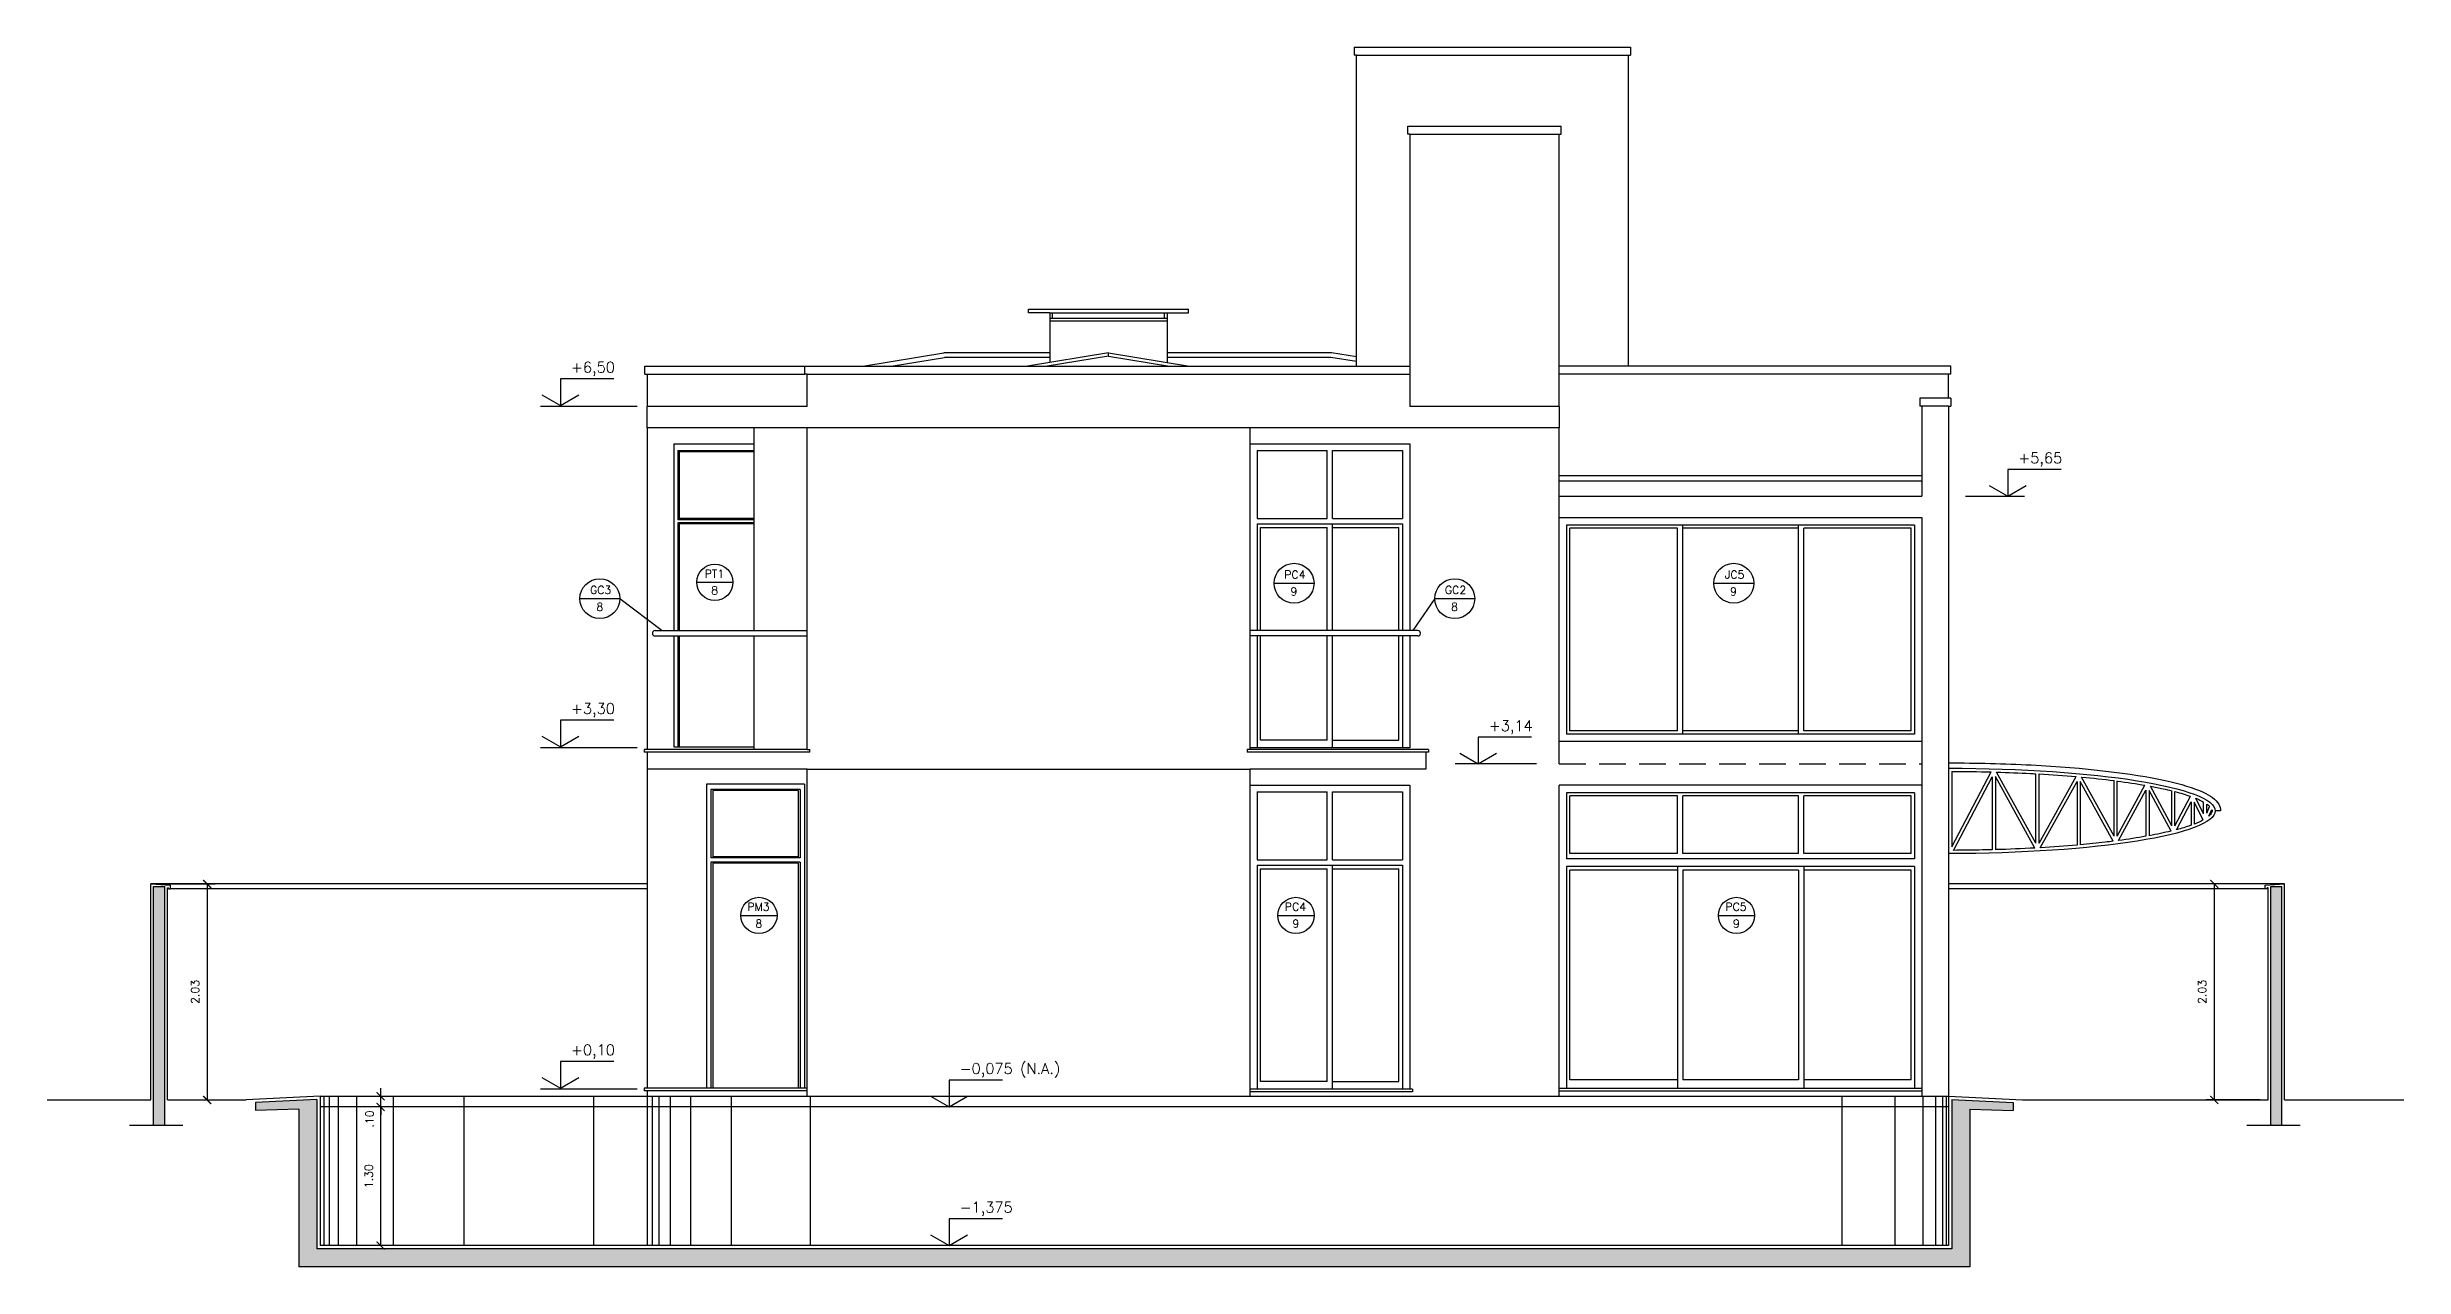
# Model space of a CAD drawing. Header units: millimetres. Extents: x 505 to 658, y 146 to 158.
# Drawn here: x 636.37 to 658.46, y 146.5 to 157.93 of the extents above; entities that cross this region are included whole.
import ezdxf

# ---------------------------------------------------------------- set-up
doc = ezdxf.new("R2010")
doc.units = ezdxf.units.MM
doc.linetypes.add('HIDDEN', pattern=[0.375, 0.25, -0.125])
for name, color, linetype in [('ALV', 5, 'Continuous'), ('CAIXN', 7, 'Continuous'), ('COTAS', 1, 'Continuous'), ('LPROJ', 7, 'HIDDEN'), ('LVISTA', 1, 'Continuous'), ('LVISTA01', 8, 'Continuous'), ('LVISTA02', 1, 'Continuous'), ('LVISTA025', 3, 'Continuous'), ('LVISTA03', 4, 'Continuous'), ('NOTAS', 2, 'Continuous'), ('REVEST', 2, 'Continuous'), ('SOLID', 8, 'Continuous')]:
    doc.layers.add(name, color=color, linetype=linetype)
doc.styles.add('60-50', font='romans.shx', dxfattribs={"height": 0.075})
doc.styles.add('80-50', font='romans.shx', dxfattribs={"height": 0.1})
doc.dimstyles.new('50', dxfattribs={"dimtxt": 0.1, "dimasz": 2.5, "dimexe": 1.25, "dimexo": 0.625, "dimgap": 0.075, "dimtad": 1, "dimzin": 0, "dimdsep": 46, "dimtxsty": '60-50', "dimcen": 2.5, "dimclrt": 3, "dimadec": 0, "dimazin": 0, "dimtfac": 1, "dimtmove": 0, "dimatfit": 3, "dimfxl": 1, "dimarcsym": 0})

# ---------------------------------------------------------------- blocks, each defined once
blk = doc.blocks.new('_ARCHTICK')
at = {"color": 0, "linetype": 'ByBlock', "const_width": 0.15}
blk.add_lwpolyline([(-0.5, -0.5), (0.5, 0.5)], dxfattribs=at)
blk = doc.blocks.new('*D50')
at = {"color": 0, "linetype": 'ByBlock'}
blk.add_line((647.052, 146.698), (647.052, 147.998), dxfattribs=at)
at = {"layer": 'DEFPOINTS', "color": 0, "linetype": 'ByBlock'}
for p in [(647.052, 147.998), (647.052, 147.998), (647.052, 146.698)]:
    blk.add_point(p, dxfattribs=at)
at = {"color": 0, "linetype": 'ByBlock', "xscale": 0.075, "yscale": 0.075, "zscale": 0.075}
for p, rotation in [((647.052, 147.998), 90), ((647.052, 146.698), 270)]:
    blk.add_blockref('_ARCHTICK', p, dxfattribs=dict(at, rotation=rotation))
at = {"color": 3, "linetype": 'ByBlock', "insert": (646.94, 147.348), "char_height": 0.075, "attachment_point": 5, "rotation": 90, "style": '60-50'}
blk.add_mtext('1.30', dxfattribs=at)
blk = doc.blocks.new('*D51')
at = {"color": 0, "linetype": 'ByBlock'}
for p, q in [((647.052, 148.098), (647.052, 148.173)), ((647.052, 147.998), (647.052, 148.098)), ((647.052, 147.998), (647.052, 147.923))]:
    blk.add_line(p, q, dxfattribs=at)
at = {"layer": 'DEFPOINTS', "color": 0, "linetype": 'ByBlock'}
for p in [(647.052, 148.098), (647.052, 148.098), (647.052, 147.998)]:
    blk.add_point(p, dxfattribs=at)
at = {"color": 0, "linetype": 'ByBlock', "xscale": 0.075, "yscale": 0.075, "zscale": 0.075}
for p, rotation in [((647.052, 148.098), 270), ((647.052, 147.998), 90)]:
    blk.add_blockref('_ARCHTICK', p, dxfattribs=dict(at, rotation=rotation))
at = {"color": 3, "linetype": 'ByBlock', "insert": (646.948, 147.884), "char_height": 0.075, "attachment_point": 5, "rotation": 90, "style": '60-50'}
blk.add_mtext('.10', dxfattribs=at)
blk = doc.blocks.new('*D52')
at = {"color": 0, "linetype": 'ByBlock'}
for p, q in [((637.418, 150.088), (637.945, 150.088)), ((637.87, 150.088), (637.87, 148.063)), ((637.572, 148.063), (637.945, 148.063))]:
    blk.add_line(p, q, dxfattribs=at)
at = {"layer": 'DEFPOINTS', "color": 0, "linetype": 'ByBlock'}
for p in [(637.343, 150.088), (637.497, 148.063), (637.87, 148.063)]:
    blk.add_point(p, dxfattribs=at)
at = {"color": 0, "linetype": 'ByBlock', "xscale": 0.075, "yscale": 0.075, "zscale": 0.075}
for p, rotation in [((637.87, 150.088), 90), ((637.87, 148.063), 270)]:
    blk.add_blockref('_ARCHTICK', p, dxfattribs=dict(at, rotation=rotation))
at = {"color": 3, "linetype": 'ByBlock', "insert": (637.757, 149.076), "char_height": 0.075, "attachment_point": 5, "rotation": 90, "style": '60-50'}
blk.add_mtext('2.03', dxfattribs=at)
blk = doc.blocks.new('*D53')
at = {"color": 0, "linetype": 'ByBlock'}
for p, q in [((657.268, 150.088), (656.608, 150.088)), ((656.683, 150.088), (656.683, 148.063)), ((657.114, 148.063), (656.608, 148.063))]:
    blk.add_line(p, q, dxfattribs=at)
at = {"layer": 'DEFPOINTS', "color": 0, "linetype": 'ByBlock'}
for p in [(657.343, 150.088), (656.683, 148.063), (657.189, 148.063)]:
    blk.add_point(p, dxfattribs=at)
at = {"color": 0, "linetype": 'ByBlock', "xscale": 0.075, "yscale": 0.075, "zscale": 0.075}
for p, rotation in [((656.683, 150.088), 90), ((656.683, 148.063), 270)]:
    blk.add_blockref('_ARCHTICK', p, dxfattribs=dict(at, rotation=rotation))
at = {"color": 3, "linetype": 'ByBlock', "insert": (656.57, 149.076), "char_height": 0.075, "attachment_point": 5, "rotation": 90, "style": '60-50'}
blk.add_mtext('2.03', dxfattribs=at)

msp = doc.modelspace()

# ---------------------------------------------------------------- hatches: boundary and pattern name
at = {"layer": 'SOLID'}
h = msp.add_hatch(color=256, dxfattribs=at)
h.paths.add_polyline_path([(637.368, 147.823), (637.472, 147.823), (637.472, 150.063), (637.368, 150.063)])
h.paths.add_polyline_path([(638.898, 148.067), (638.323, 148.038), (638.323, 147.963), (638.728, 147.978), (638.728, 146.498), (654.393, 146.498), (654.393, 147.978), (654.798, 147.963), (654.798, 148.038), (654.223, 148.067), (654.223, 146.668), (638.898, 146.668)])
h.paths.add_polyline_path([(657.318, 150.063), (657.214, 150.063), (657.214, 147.823), (657.318, 147.823)])

# ---------------------------------------------------------------- linework, layer by layer
at = {"layer": 'ALV'}
for p, q in [((637.368, 150.063), (637.472, 150.063)), ((637.368, 147.823), (637.368, 150.063)), ((637.472, 147.823), (637.472, 150.063)), ((657.214, 150.063), (657.318, 150.063)), ((657.214, 147.823), (657.214, 150.063)), ((657.318, 147.823), (657.318, 150.063)), ((638.898, 148.067), (638.323, 148.038)), ((638.323, 148.038), (638.323, 147.963)), ((638.898, 148.067), (638.898, 146.668)), ((654.223, 148.067), (654.798, 148.038)), ((654.223, 148.067), (654.223, 146.668)), ((654.798, 148.038), (654.798, 147.963)), ((638.728, 147.978), (638.323, 147.963)), ((638.728, 147.978), (638.728, 146.498)), ((654.393, 147.978), (654.798, 147.963)), ((654.393, 147.978), (654.393, 146.498)), ((654.393, 146.498), (638.728, 146.498)), ((654.223, 146.668), (638.898, 146.668))]:
    msp.add_line(p, q, dxfattribs=at)
at = {"layer": 'CAIXN', "color": 8, "ltscale": 0.5}
for p, q in [((642.459, 152.916), (642.799, 152.916)), ((647.871, 152.907), (648.245, 152.907)), ((651.993, 152.907), (652.367, 152.907)), ((641.364, 152.763), (641.738, 152.763)), ((641.738, 152.763), (642.134, 152.463)), ((649.377, 152.763), (649.17, 152.463)), ((649.377, 152.763), (649.751, 152.763)), ((642.872, 149.793), (643.212, 149.793)), ((647.906, 149.793), (648.246, 149.793)), ((652.035, 149.793), (652.375, 149.793))]:
    msp.add_line(p, q, dxfattribs=at)
for centre, radius in [((642.629, 152.916), 0.17), ((648.058, 152.907), 0.187), ((652.18, 152.907), 0.187), ((641.551, 152.763), 0.187), ((649.564, 152.763), 0.187), ((643.042, 149.793), 0.17), ((648.076, 149.793), 0.17), ((652.205, 149.793), 0.17)]:
    msp.add_circle(centre, radius, dxfattribs=at)
at = {"layer": 'LPROJ'}
for q in [(650.543, 151.423), (653.943, 151.213)]:
    msp.add_line((650.543, 151.213), q, dxfattribs=at)
at = {"layer": 'LVISTA'}
for p, q in [((645.768, 155.443), (646.868, 155.443)), ((645.768, 155.393), (646.868, 155.393)), ((645.768, 155.368), (646.868, 155.368)), ((645.793, 155.393), (645.793, 155.443)), ((646.843, 155.393), (646.843, 155.443)), ((646.318, 155.036), (645.745, 154.943)), ((646.318, 155.036), (646.318, 155.067)), ((646.318, 155.036), (646.891, 154.943))]:
    msp.add_line(p, q, dxfattribs=at)
at = {"layer": 'LVISTA', "color": 6}
for p, q in [((643.473, 154.943), (649.143, 154.943)), ((643.473, 154.868), (643.473, 154.943)), ((643.493, 154.868), (643.473, 154.868)), ((643.493, 154.563), (643.493, 154.868)), ((649.143, 154.943), (649.143, 154.563)), ((654.213, 154.643), (653.923, 154.643)), ((653.923, 154.643), (653.923, 154.568)), ((654.213, 154.643), (654.213, 154.568)), ((641.993, 154.363), (641.993, 154.563)), ((643.493, 154.563), (641.993, 154.563)), ((650.543, 154.563), (649.143, 154.563)), ((650.543, 154.563), (650.543, 154.363)), ((653.943, 154.568), (653.923, 154.568)), ((653.943, 154.568), (653.943, 153.723)), ((654.193, 154.568), (654.213, 154.568)), ((654.193, 154.568), (654.193, 148.098)), ((643.493, 154.363), (641.993, 154.363)), ((643.493, 151.348), (643.493, 154.363)), ((647.643, 154.363), (647.643, 151.348)), ((650.543, 154.363), (647.643, 154.363)), ((650.543, 153.723), (653.943, 153.723)), ((650.543, 153.523), (650.543, 153.723)), ((650.543, 153.523), (653.943, 153.523)), ((653.943, 153.523), (653.943, 148.098)), ((643.493, 151.348), (641.968, 151.348)), ((641.968, 151.348), (641.968, 151.323)), ((641.993, 151.323), (641.968, 151.323)), ((641.993, 151.323), (641.993, 151.163)), ((649.318, 151.348), (647.643, 151.348)), ((649.293, 151.323), (649.293, 151.163)), ((649.318, 151.323), (649.293, 151.323)), ((649.318, 151.348), (649.318, 151.323)), ((643.493, 151.163), (641.993, 151.163)), ((643.493, 148.098), (643.493, 151.163)), ((647.643, 151.163), (647.643, 148.098)), ((649.293, 151.163), (647.643, 151.163))]:
    msp.add_line(p, q, dxfattribs=at)
at = {"layer": 'LVISTA01'}
for p, q in [((648.623, 157.933), (651.213, 157.933)), ((648.623, 157.933), (648.623, 157.858)), ((648.643, 157.858), (648.623, 157.858)), ((648.643, 154.943), (648.643, 157.858)), ((648.643, 157.858), (651.193, 157.858)), ((651.193, 154.943), (651.193, 157.858)), ((651.193, 157.858), (651.213, 157.858)), ((651.213, 157.933), (651.213, 157.858)), ((641.973, 154.943), (643.473, 154.943)), ((641.973, 154.868), (641.973, 154.943)), ((641.973, 154.868), (643.473, 154.868)), ((641.993, 154.868), (641.993, 154.563)), ((644.017, 154.943), (644.776, 155.067)), ((644.282, 154.943), (644.78, 155.024)), ((645.768, 155.067), (644.776, 155.067)), ((645.768, 155.024), (644.78, 155.024)), ((648.408, 155.067), (646.868, 155.067)), ((648.404, 155.024), (646.868, 155.024)), ((648.643, 154.985), (648.404, 155.024)), ((648.643, 155.029), (648.408, 155.067)), ((654.213, 154.943), (650.543, 154.943)), ((654.213, 154.868), (650.543, 154.868)), ((654.193, 154.643), (654.193, 154.868)), ((654.213, 154.868), (654.213, 154.943)), ((641.993, 154.363), (641.993, 151.348)), ((642.243, 154.213), (642.243, 152.463)), ((642.243, 154.213), (642.993, 154.213)), ((647.643, 154.213), (649.143, 154.213)), ((649.143, 154.213), (649.143, 152.463)), ((642.283, 154.153), (642.283, 153.503)), ((642.283, 154.153), (642.993, 154.153)), ((642.293, 154.143), (642.293, 153.513)), ((642.293, 154.143), (642.993, 154.143)), ((647.713, 154.153), (647.713, 153.513)), ((647.713, 154.153), (648.368, 154.153)), ((648.368, 153.513), (648.368, 154.153)), ((648.418, 153.513), (648.418, 154.153)), ((648.418, 154.153), (649.073, 154.153)), ((649.073, 154.153), (649.073, 153.513)), ((642.993, 153.503), (642.283, 153.503)), ((642.283, 153.473), (642.283, 152.463)), ((642.993, 153.473), (642.283, 153.473)), ((642.993, 153.513), (642.293, 153.513)), ((642.993, 153.463), (642.293, 153.463)), ((642.293, 153.463), (642.293, 152.463)), ((647.713, 153.513), (648.368, 153.513)), ((647.713, 153.463), (649.073, 153.463)), ((647.713, 153.463), (647.713, 152.463)), ((647.745, 153.431), (648.368, 153.431)), ((647.745, 152.463), (647.745, 153.431)), ((648.368, 152.463), (648.368, 153.431)), ((648.418, 153.513), (649.073, 153.513)), ((648.418, 152.463), (648.418, 153.463)), ((648.418, 153.431), (649.04, 153.431)), ((649.04, 152.463), (649.04, 153.431)), ((649.073, 153.463), (649.073, 152.463)), ((642.243, 152.413), (642.243, 151.373)), ((642.283, 152.413), (642.283, 151.373)), ((642.293, 152.413), (642.293, 151.373)), ((647.713, 152.413), (647.713, 151.363)), ((647.745, 151.436), (647.745, 152.413)), ((648.368, 151.436), (648.368, 152.413)), ((648.418, 151.363), (648.418, 152.413)), ((649.04, 151.436), (649.04, 152.413)), ((649.073, 152.413), (649.073, 151.363)), ((649.143, 152.413), (649.143, 151.363)), ((642.243, 151.373), (642.993, 151.373)), ((649.143, 151.363), (647.643, 151.363)), ((648.368, 151.436), (647.745, 151.436)), ((648.418, 151.436), (649.04, 151.436)), ((641.993, 151.163), (641.993, 148.173)), ((654.223, 151.143), (654.223, 150.435)), ((654.223, 150.435), (654.592, 151.138)), ((655.012, 150.469), (654.643, 151.137)), ((655.012, 150.469), (655.012, 151.121)), ((655.042, 150.47), (655.042, 151.12)), ((642.55, 151.023), (642.55, 148.173)), ((643.47, 151.023), (642.55, 151.023)), ((642.59, 150.973), (642.59, 150.333)), ((643.43, 150.973), (642.59, 150.973)), ((642.61, 150.963), (642.61, 150.343)), ((643.41, 150.963), (642.61, 150.963)), ((643.41, 150.963), (643.41, 150.343)), ((643.43, 150.973), (643.43, 150.333)), ((643.47, 151.023), (643.47, 148.173)), ((647.643, 151.013), (649.143, 151.013)), ((647.713, 150.953), (647.713, 150.313)), ((647.713, 150.953), (648.368, 150.953)), ((648.368, 150.313), (648.368, 150.953)), ((648.418, 150.313), (648.418, 150.953)), ((648.418, 150.953), (649.073, 150.953)), ((649.073, 150.953), (649.073, 150.313)), ((649.143, 151.013), (649.143, 148.163)), ((654.24, 150.403), (654.602, 151.092)), ((654.602, 151.092), (654.602, 150.409)), ((654.632, 151.094), (654.632, 150.409)), ((655.002, 150.425), (654.632, 151.094)), ((655.042, 150.47), (655.388, 151.094)), ((655.053, 150.428), (655.397, 151.049)), ((655.397, 151.049), (655.397, 150.453)), ((655.427, 151.049), (655.427, 150.456)), ((655.735, 150.489), (655.427, 151.049)), ((655.744, 150.535), (655.439, 151.09)), ((655.744, 150.535), (655.744, 151.057)), ((655.774, 150.536), (655.774, 151.055)), ((655.774, 150.536), (656.034, 151.013)), ((655.786, 150.495), (656.042, 150.966)), ((656.042, 150.966), (656.042, 150.535)), ((656.072, 150.965), (656.072, 150.54)), ((656.278, 150.584), (656.072, 150.965)), ((656.285, 150.633), (656.085, 151.004)), ((656.285, 150.633), (656.285, 150.961)), ((656.315, 150.634), (656.315, 150.954)), ((656.315, 150.634), (656.46, 150.91)), ((656.583, 150.746), (656.512, 150.891)), ((656.329, 150.597), (656.466, 150.858)), ((656.466, 150.858), (656.466, 150.639)), ((656.496, 150.854), (656.496, 150.65)), ((656.579, 150.688), (656.496, 150.854)), ((656.583, 150.746), (656.583, 150.856)), ((656.613, 150.753), (656.613, 150.837)), ((656.613, 150.753), (656.64, 150.815)), ((656.634, 150.725), (656.661, 150.787)), ((656.742, 150.773), (656.693, 150.773)), ((643.43, 150.333), (642.59, 150.333)), ((643.43, 150.293), (642.59, 150.293)), ((642.59, 150.293), (642.59, 148.173)), ((643.41, 150.343), (642.61, 150.343)), ((643.41, 150.283), (642.61, 150.283)), ((642.61, 150.283), (642.61, 148.173)), ((643.41, 150.283), (643.41, 148.173)), ((643.43, 150.293), (643.43, 148.173)), ((647.713, 150.313), (648.368, 150.313)), ((647.713, 150.263), (649.073, 150.263)), ((647.713, 150.263), (647.713, 148.163)), ((647.745, 150.231), (648.368, 150.231)), ((647.745, 148.236), (647.745, 150.231)), ((648.368, 148.236), (648.368, 150.231)), ((648.418, 150.313), (649.073, 150.313)), ((648.418, 148.163), (648.418, 150.263)), ((648.418, 150.231), (649.04, 150.231)), ((649.04, 148.236), (649.04, 150.231)), ((649.073, 150.263), (649.073, 148.163)), ((641.993, 150.088), (637.343, 150.088)), ((641.993, 150.043), (637.527, 150.043)), ((657.343, 150.088), (654.193, 150.088)), ((657.159, 150.043), (654.193, 150.043)), ((648.368, 148.236), (647.745, 148.236)), ((648.418, 148.236), (649.04, 148.236)), ((638.965, 148.098), (638.965, 146.698)), ((639.013, 148.098), (639.013, 146.698)), ((639.099, 148.098), (639.099, 146.698)), ((639.271, 148.098), (639.271, 146.698)), ((639.614, 148.098), (639.614, 146.698)), ((640.275, 148.098), (640.275, 146.698)), ((641.493, 148.098), (641.493, 146.698)), ((643.493, 148.173), (641.968, 148.173)), ((641.968, 148.173), (641.968, 148.148)), ((641.993, 148.148), (641.968, 148.148)), ((643.493, 148.148), (641.993, 148.148)), ((641.993, 148.148), (641.993, 148.098)), ((642.041, 148.098), (642.041, 146.698)), ((642.104, 148.098), (642.104, 146.698)), ((642.21, 148.098), (642.21, 146.698)), ((642.401, 148.098), (642.401, 146.698)), ((642.781, 148.098), (642.781, 146.698)), ((643.522, 148.098), (643.522, 146.698)), ((649.168, 148.163), (647.643, 148.163)), ((649.168, 148.138), (647.643, 148.138)), ((649.168, 148.163), (649.168, 148.138)), ((653.193, 148.098), (653.193, 146.698)), ((653.689, 148.098), (653.689, 146.698)), ((653.953, 148.098), (653.953, 146.698)), ((654.072, 148.098), (654.072, 146.698)), ((654.136, 148.098), (654.136, 146.698)), ((654.172, 148.098), (654.172, 146.698))]:
    msp.add_line(p, q, dxfattribs=at)
at = {"layer": 'LVISTA01', "extrusion": (0, 0, -1)}
msp.add_ellipse((654.193, 150.773), major_axis=(-2.5, 0), ratio=0.16, start_param=7.853982, end_param=10.995574, dxfattribs=at)
at = {"layer": 'LVISTA01'}
for points, knots in [([(654.193, 151.223), (654.455, 151.223), (654.717, 151.217), (655.466, 151.178), (655.911, 151.126), (656.373, 151.025), (656.492, 150.989), (656.647, 150.916), (656.697, 150.883), (656.736, 150.817), (656.742, 150.795), (656.742, 150.773)], [7.853982, 7.853982, 7.853982, 7.853982, 8.167529, 8.167529, 8.794622, 8.794622, 9.094459, 9.094459, 9.330966, 9.330966, 9.424472, 9.424472, 9.424472, 9.424472]), ([(654.643, 151.137), (654.75, 151.134), (654.857, 151.129), (654.978, 151.123), (654.995, 151.122), (655.012, 151.121)], [8.0352234, 8.0352234, 8.0352234, 8.0352234, 8.1667529, 8.1667529, 8.1886436, 8.1886436, 8.1886436, 8.1886436]), ([(656.085, 151.004), (656.126, 150.996), (656.166, 150.989), (656.232, 150.974), (656.259, 150.968), (656.285, 150.961)], [8.7160455, 8.7160455, 8.7160455, 8.7160455, 8.7922953, 8.7922953, 8.8506807, 8.8506807, 8.8506807, 8.8506807]), ([(656.512, 150.891), (656.53, 150.883), (656.546, 150.876), (656.569, 150.864), (656.576, 150.86), (656.583, 150.856)], [9.0537869, 9.0537869, 9.0537869, 9.0537869, 9.11568731, 9.11568731, 9.14841449, 9.14841449, 9.14841449, 9.14841449]), ([(656.661, 150.787), (656.664, 150.771), (656.663, 150.764), (656.654, 150.746), (656.646, 150.736), (656.634, 150.725)], [9.4015321, 9.4015321, 9.4015321, 9.4015321, 9.5058147, 9.5058147, 9.6015309, 9.6015309, 9.6015309, 9.6015309]), ([(655.735, 150.489), (655.711, 150.486), (655.686, 150.483), (655.586, 150.471), (655.508, 150.463), (655.427, 150.456)], [10.3289975, 10.3289975, 10.3289975, 10.3289975, 10.3660985, 10.3660985, 10.4781053, 10.4781053, 10.4781053, 10.4781053]), ([(656.466, 150.639), (656.463, 150.638), (656.461, 150.637), (656.42, 150.622), (656.377, 150.609), (656.329, 150.597)], [9.8444373, 9.8444373, 9.8444373, 9.8444373, 9.8518289, 9.8518289, 9.9650797, 9.9650797, 9.9650797, 9.9650797]), ([(654.602, 150.409), (654.561, 150.408), (654.521, 150.407), (654.4, 150.404), (654.32, 150.404), (654.24, 150.403)], [10.8309529, 10.8309529, 10.8309529, 10.8309529, 10.880368, 10.880368, 10.9767189, 10.9767189, 10.9767189, 10.9767189])]:
    msp.add_open_spline(points, degree=3, knots=knots, dxfattribs=at)
for points in [[(654.223, 151.143), (654.347, 151.143), (654.47, 151.141), (654.592, 151.138)], [(655.042, 151.119), (655.161, 151.113), (655.277, 151.104), (655.388, 151.094)], [(655.439, 151.09), (655.545, 151.08), (655.647, 151.069), (655.744, 151.057)], [(655.774, 151.053), (655.866, 151.041), (655.954, 151.027), (656.034, 151.013)], [(656.315, 150.954), (656.369, 150.94), (656.417, 150.925), (656.46, 150.91)], [(656.579, 150.688), (656.556, 150.675), (656.528, 150.662), (656.496, 150.65)], [(656.613, 150.837), (656.624, 150.83), (656.633, 150.822), (656.64, 150.815)], [(655.397, 150.453), (655.287, 150.443), (655.172, 150.435), (655.053, 150.428)], [(656.042, 150.535), (655.963, 150.521), (655.877, 150.507), (655.786, 150.495)], [(656.278, 150.584), (656.216, 150.568), (656.147, 150.554), (656.072, 150.54)], [(655.002, 150.425), (654.882, 150.418), (654.758, 150.413), (654.632, 150.41)]]:
    msp.add_open_spline(points, degree=3, dxfattribs=at)
at = {"layer": 'LVISTA02'}
for p, q in [((649.143, 157.118), (650.543, 157.118)), ((643.493, 154.868), (649.143, 154.868)), ((654.193, 154.568), (653.943, 154.568)), ((647.643, 154.363), (643.493, 154.363)), ((653.943, 153.863), (650.543, 153.863)), ((650.613, 153.453), (650.613, 151.493)), ((653.873, 153.453), (650.613, 153.453)), ((650.643, 151.523), (650.643, 153.423)), ((651.651, 153.423), (650.643, 153.423)), ((651.651, 151.523), (651.651, 153.423)), ((651.701, 151.493), (651.701, 153.453)), ((652.785, 153.423), (651.701, 153.423)), ((652.785, 151.493), (652.785, 153.453)), ((653.843, 153.423), (652.835, 153.423)), ((652.835, 151.523), (652.835, 153.423)), ((653.843, 151.523), (653.843, 153.423)), ((653.873, 153.453), (653.873, 151.493)), ((643.518, 151.323), (641.993, 151.323)), ((643.493, 151.348), (643.518, 151.348)), ((643.518, 151.323), (643.518, 151.348)), ((647.618, 151.348), (647.618, 151.323)), ((647.643, 151.348), (647.618, 151.348)), ((649.293, 151.323), (647.618, 151.323)), ((653.873, 151.493), (650.613, 151.493)), ((651.651, 151.523), (650.643, 151.523)), ((652.785, 151.523), (651.701, 151.523)), ((653.843, 151.523), (652.835, 151.523)), ((643.493, 151.163), (647.643, 151.163)), ((650.613, 150.943), (650.613, 150.323)), ((653.873, 150.943), (650.613, 150.943)), ((650.643, 150.373), (650.643, 150.913)), ((651.651, 150.913), (650.643, 150.913)), ((651.651, 150.373), (651.651, 150.913)), ((651.701, 150.373), (651.701, 150.913)), ((652.785, 150.913), (651.701, 150.913)), ((652.785, 150.373), (652.785, 150.913)), ((652.835, 150.373), (652.835, 150.913)), ((653.843, 150.913), (652.835, 150.913)), ((653.843, 150.373), (653.843, 150.913)), ((653.873, 150.943), (653.873, 150.323)), ((653.873, 150.323), (650.613, 150.323)), ((650.613, 150.253), (650.613, 148.173)), ((653.873, 150.253), (650.613, 150.253)), ((651.651, 150.373), (650.643, 150.373)), ((650.643, 148.253), (650.643, 150.217)), ((651.651, 150.217), (650.643, 150.217)), ((651.651, 150.253), (651.651, 148.181)), ((652.785, 150.373), (651.701, 150.373)), ((651.701, 150.217), (651.701, 148.253)), ((652.785, 150.217), (651.701, 150.217)), ((652.785, 150.217), (652.785, 148.253)), ((653.843, 150.373), (652.835, 150.373)), ((652.835, 150.253), (652.835, 148.181)), ((653.843, 150.217), (652.835, 150.217)), ((653.843, 148.253), (653.843, 150.217)), ((653.873, 150.253), (653.873, 148.173)), ((651.651, 148.253), (650.643, 148.253)), ((652.785, 148.253), (651.701, 148.253)), ((653.843, 148.253), (652.835, 148.253)), ((641.993, 148.098), (641.993, 146.698)), ((650.543, 148.173), (653.943, 148.173)), ((650.543, 148.148), (653.943, 148.148))]:
    msp.add_line(p, q, dxfattribs=at)
at = {"layer": 'LVISTA02', "color": 2}
for p, q in [((645.568, 155.478), (647.068, 155.478)), ((645.568, 155.443), (645.568, 155.478)), ((645.768, 155.443), (645.568, 155.443)), ((645.768, 155.443), (645.768, 154.977)), ((646.868, 155.443), (646.868, 154.977)), ((646.868, 155.443), (647.068, 155.443)), ((647.068, 155.443), (647.068, 155.478)), ((642.993, 154.363), (642.993, 152.463)), ((642.993, 152.413), (642.993, 151.348)), ((654.193, 147.998), (638.928, 147.998))]:
    msp.add_line(p, q, dxfattribs=at)
at = {"layer": 'LVISTA02', "color": 5}
for q in [(645.558, 154.943), (647.078, 154.943)]:
    msp.add_line((646.318, 155.067), q, dxfattribs=at)
at = {"layer": 'LVISTA02', "color": 3}
msp.add_line((653.943, 153.913), (650.543, 153.913), dxfattribs=at)
at = {"layer": 'LVISTA025'}
for p, q in [((642.068, 152.463), (643.493, 152.463)), ((649.218, 152.463), (647.643, 152.463)), ((642.068, 152.413), (643.493, 152.413)), ((649.218, 152.413), (647.643, 152.413))]:
    msp.add_line(p, q, dxfattribs=at)
at = {"layer": 'LVISTA025', "color": 1}
msp.add_line((638.928, 148.098), (654.193, 148.098), dxfattribs=at)
at = {"layer": 'LVISTA025'}
for centre, start, end in [((642.068, 152.438), 90, 270), ((649.218, 152.438), 270, 90)]:
    msp.add_arc(centre, 0.025, start, end, dxfattribs=at)
at = {"layer": 'LVISTA03', "color": 5}
for p, q in [((649.123, 157.193), (650.563, 157.193)), ((649.123, 157.118), (649.123, 157.193)), ((649.143, 157.118), (649.123, 157.118)), ((649.143, 157.118), (649.143, 154.943)), ((650.543, 154.563), (650.543, 157.118)), ((650.543, 157.118), (650.563, 157.118)), ((650.563, 157.118), (650.563, 157.193)), ((650.543, 153.723), (650.543, 154.363)), ((650.543, 151.423), (650.543, 153.523)), ((653.943, 151.423), (650.543, 151.423)), ((650.543, 148.098), (650.543, 151.013)), ((653.943, 151.013), (650.543, 151.013))]:
    msp.add_line(p, q, dxfattribs=at)
at = {"layer": 'NOTAS', "color": 1}
for p, q in [((641.9, 154.563), (640.995, 154.563)), ((654.353, 153.723), (654.904, 153.723)), ((641.9, 151.363), (640.995, 151.363)), ((650.331, 151.213), (649.569, 151.213)), ((641.9, 148.163), (640.995, 148.163))]:
    msp.add_line(p, q, dxfattribs=at)
at = {"layer": 'NOTAS'}
for p, q in [((637.643, 147.823), (637.142, 147.823)), ((657.489, 147.823), (656.988, 147.823))]:
    msp.add_line(p, q, dxfattribs=at)
at = {"layer": 'NOTAS', "color": 3}
for points in [[(641.008, 154.673), (641.181, 154.573), (641.354, 154.673)], [(654.574, 153.823), (654.747, 153.723), (654.92, 153.823)], [(641.008, 151.473), (641.181, 151.373), (641.354, 151.473)], [(649.611, 151.313), (649.784, 151.213), (649.957, 151.313)], [(641.008, 148.273), (641.181, 148.173), (641.354, 148.273)], [(644.651, 148.098), (644.824, 147.998), (644.997, 148.098)], [(644.651, 146.798), (644.824, 146.698), (644.997, 146.798)]]:
    msp.add_lwpolyline(points, dxfattribs=at)
at = {"layer": 'NOTAS'}
for points in [[(641.681, 154.823), (641.181, 154.823), (641.181, 154.573)], [(655.247, 153.973), (654.747, 153.973), (654.747, 153.723)], [(641.681, 151.623), (641.181, 151.623), (641.181, 151.373)], [(650.284, 151.463), (649.784, 151.463), (649.784, 151.213)], [(641.681, 148.423), (641.181, 148.423), (641.181, 148.173)], [(645.324, 148.248), (644.824, 148.248), (644.824, 147.998)], [(645.324, 146.948), (644.824, 146.948), (644.824, 146.698)]]:
    msp.add_lwpolyline(points, dxfattribs=at)
at = {"layer": 'REVEST'}
for p, q in [((637.343, 148.063), (637.343, 150.088)), ((637.343, 150.088), (637.527, 150.078)), ((637.497, 148.063), (637.497, 150.053)), ((637.497, 150.053), (637.507, 150.053)), ((637.507, 150.043), (637.507, 150.053)), ((637.507, 150.043), (637.527, 150.043)), ((637.527, 150.043), (637.527, 150.078)), ((657.159, 150.078), (657.343, 150.088)), ((657.159, 150.043), (657.159, 150.078)), ((657.179, 150.043), (657.159, 150.043)), ((657.179, 150.043), (657.179, 150.053)), ((657.189, 150.053), (657.179, 150.053)), ((657.189, 148.063), (657.189, 150.053)), ((657.343, 148.063), (657.343, 150.088)), ((636.37, 148.063), (637.343, 148.063)), ((637.497, 148.063), (638.236, 148.063)), ((638.928, 148.098), (638.236, 148.063)), ((638.928, 148.098), (638.928, 146.698)), ((654.193, 148.098), (654.193, 146.698)), ((654.193, 148.098), (654.886, 148.063)), ((654.886, 148.063), (657.189, 148.063)), ((657.343, 148.063), (658.461, 148.063)), ((654.193, 146.698), (638.928, 146.698))]:
    msp.add_line(p, q, dxfattribs=at)

# ---------------------------------------------------------------- texts
at = {"layer": 'CAIXN', "color": 2, "ltscale": 0.5, "char_height": 0.075, "attachment_point": 5, "style": '60-50'}
for s, insert in [('GC3', (641.559, 152.844)), ('PT1', (642.625, 152.997)), ('8', (642.627, 152.84)), ('PC4', (648.066, 152.988)), ('9', (648.057, 152.83)), ('GC2', (649.572, 152.844)), ('JC5', (652.188, 152.988)), ('9', (652.178, 152.83)), ('8', (641.55, 152.686)), ('8', (649.562, 152.686)), ('PM3', (643.038, 149.874)), ('PC4', (648.071, 149.874)), ('PC5', (652.201, 149.874)), ('8', (643.041, 149.716)), ('9', (648.074, 149.716)), ('9', (652.204, 149.716))]:
    msp.add_mtext(s, dxfattribs=dict(at, insert=insert))
at = {"layer": 'NOTAS', "color": 3, "style": '80-50'}
for s, p in [('+6,50', (641.281, 154.882)), ('+5,65', (654.847, 154.032)), ('+3,30', (641.281, 151.682)), ('+3,14', (649.884, 151.522)), ('+0,10', (641.281, 148.482)), ('-0,075 (N.A.)', (644.924, 148.307)), ('-1,375', (644.924, 147.007))]:
    msp.add_text(s, height=0.1, dxfattribs=at).set_placement(p)

# ---------------------------------------------------------------- dimensions: what is measured, and where the dimension line sits
at = {"layer": 'COTAS'}
for base, p1, p2, picture, middle in [((637.869874775, 148.063293993), (637.342990028, 150.088293993), (637.496719731, 148.063293993), '*D52', (637.757374775, 149.075793993)), ((656.682736156, 148.063293993), (657.342990028, 150.088293993), (657.189260324, 148.063293993), '*D53', (656.570236156, 149.075793993))]:
    dim = msp.add_linear_dim(base=base, p1=p1, p2=p2, angle=90, dimstyle='50', override={"dimasz": 0.075, "dimexe": 0.075, "dimexo": 0.075, "dimzin": 4, "dimblk1": 'ARCHTICK', "dimblk2": 'ARCHTICK', "dimsah": 1, "dimtofl": 0, "dimtmove": 2}, dxfattribs=at)
    dim.commit()
    dim.dimension.update_dxf_attribs({"geometry": picture, "text_midpoint": middle})
dim = msp.add_linear_dim(base=(639.497, 147.998), p1=(639.497, 146.698), p2=(639.497, 147.998), angle=90, dimstyle='50', override={"dimasz": 0.075, "dimexe": 0.075, "dimexo": 0.075, "dimzin": 4, "dimblk1": 'ARCHTICK', "dimblk2": 'ARCHTICK', "dimsah": 1, "dimtofl": 0, "dimtmove": 2}, dxfattribs=at)
dim.commit()
dim.dimension.update_dxf_attribs({"geometry": '*D50', "text_midpoint": (639.384, 147.348), "insert": (-7.555, 0)})
dim = msp.add_linear_dim(base=(639.497, 148.098), p1=(639.497, 147.998), p2=(639.497, 148.098), angle=90, dimstyle='50', override={"dimasz": 0.075, "dimexe": 0.075, "dimexo": 0.075, "dimzin": 4, "dimblk1": 'ARCHTICK', "dimblk2": 'ARCHTICK', "dimsah": 1, "dimse1": 1, "dimtofl": 0, "dimtmove": 2}, dxfattribs=at)
dim.commit()
dim.dimension.update_dxf_attribs({"geometry": '*D51', "text_midpoint": (639.393, 147.884), "dimtype": 160, "insert": (-7.555, 0)})

doc.saveas('drawing.dxf')
